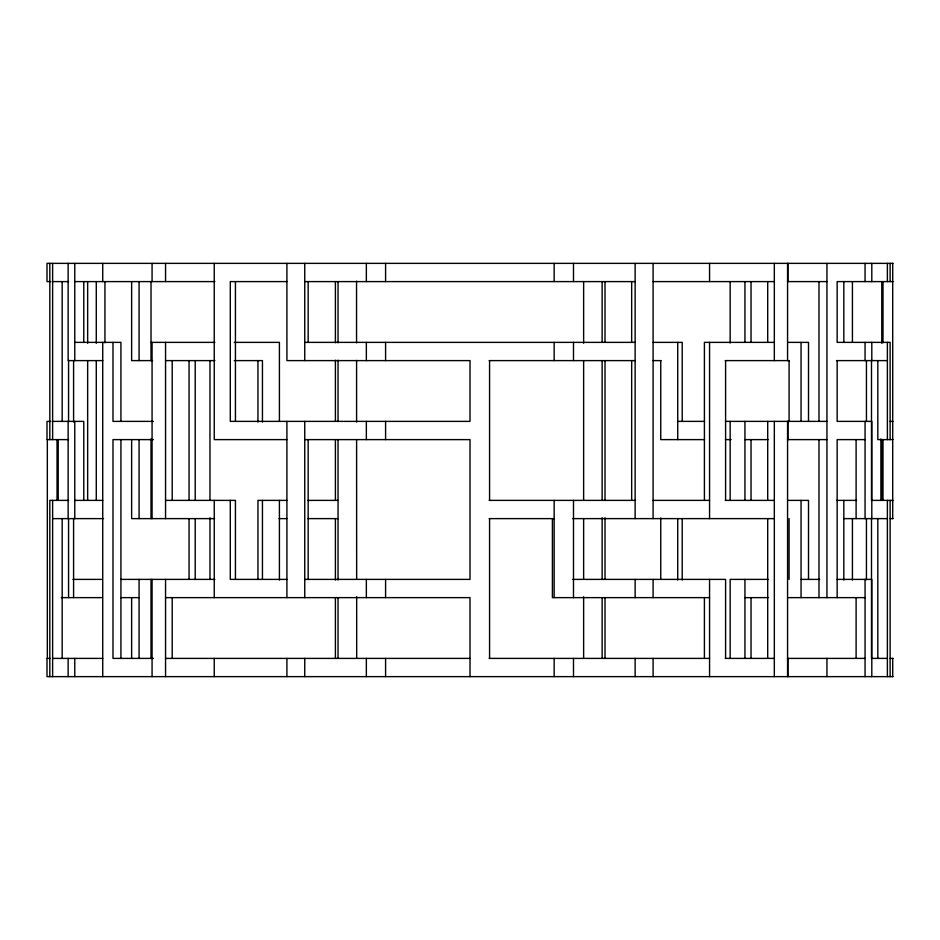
<?xml version="1.0" encoding="UTF-8"?>
<svg xmlns="http://www.w3.org/2000/svg" width="940" height="940" viewBox="0 0 940 940"><rect width="100%" height="100%" fill="white"/><g stroke="black" fill="none" stroke-linecap="round" stroke-linejoin="round"><path stroke-width="1.41" d="M893 263.365L47 263.365L47.012 281.601L50.819 281.601M52.628 281.601L68.561 281.601M74.777 281.601L214.884 281.601M286.912 281.601L230.3 281.601L230.3 421.379L470.012 421.379L470.012 360.607L286.912 360.607L286.912 263.365M304.748 281.601L635.135 281.601M653.089 281.601L774.325 281.601M787.52 281.601L826.942 281.601M893 281.601L837.152 281.601L837.152 342.372L890.121 342.372L890.121 439.615M74.777 342.372L120.931 342.372L120.931 421.379M151.023 342.372L214.884 342.372M234.26 342.372L279.415 342.372L279.415 421.379M304.748 342.372L635.135 342.372M653.089 342.372L682.217 342.372L682.217 421.379M774.325 342.372L704.413 342.372L704.413 500.386M787.92 342.372L808.506 342.372L808.506 421.379M102.73 360.607L68.138 360.607L68.138 263.365M152.55 360.607L131.635 360.607L131.635 281.601M165.558 360.607L214.884 360.607M234.26 360.607L262.448 360.607L262.448 422.06M489.176 360.607L635.135 360.607M653.089 360.607L661.02 360.607M725.234 360.607L789.377 360.607M836.53 360.607L887.384 360.607M50.819 421.379L47 421.379L47 439.615L68.561 439.615M52.628 421.379L83.766 421.379L83.766 500.386M153.42 421.379L112.988 421.379L112.988 342.372M677.728 421.379L704.553 421.379M725.457 421.379L826.942 421.379M889.933 421.379L893 421.379M153.42 439.615L112.988 439.615L112.988 658.4L153.42 658.4M286.912 439.615L214.25 439.615L214.25 263.365M304.748 439.615L470.012 439.615L470.012 579.393L304.748 579.393M704.553 439.615L660.75 439.615L660.75 360.607M725.457 439.615L731.097 439.615M744.938 439.615L768.215 439.615M787.52 439.615L826.942 439.615M865.059 439.615L837.152 439.615L837.152 597.629M893 439.615L877.819 439.615L877.819 360.607M68.561 500.386L49.82 500.386L49.82 676.636M74.777 500.386L102.73 500.386M165.558 500.386L235.435 500.386L235.435 579.393M286.888 500.386L257.948 500.386L257.948 579.393M307.85 500.386L338.048 500.386M489.176 500.386L635.135 500.386M653.1 500.386L709.559 500.386M725.234 500.386L774.325 500.386M787.92 500.386L808.506 500.386L808.506 579.393M836.53 500.386L856.563 500.386M893 500.386L871.498 500.386L871.498 359.926M52.628 518.621L103.541 518.621M214.543 518.621L131.635 518.621L131.635 439.615M279.004 518.621L286.888 518.621M307.85 518.621L338.048 518.621M489.176 518.621L554.154 518.621M572.566 518.621L774.325 518.621M843.826 518.621L887.384 518.621M890.11 518.621L893 518.621M72.885 579.393L101.426 579.393M120.673 579.393L214.884 579.393M286.912 579.393L230.3 579.393L230.3 500.386M572.566 579.393L725.598 579.393L725.598 658.4M768.215 579.393L730.157 579.393L730.157 658.4M801.056 579.393L819.704 579.393M837.152 579.393L871.803 579.393L871.803 676.636M61.276 597.629L101.426 597.629M120.673 597.629L139.073 597.629M165.558 597.629L470.012 597.629L470.012 676.636M709.559 597.629L552.403 597.629L552.403 518.621M744.938 597.629L768.215 597.629M787.92 597.629L865.059 597.629M50.102 658.4L47 658.4L47.012 676.636L893 676.636M52.628 658.4L102.73 658.4M165.558 658.4L470.012 658.4M489.176 658.4L709.559 658.4M725.234 658.4L774.325 658.4M787.52 658.4L865.059 658.4M887.384 658.4L871.498 658.4L871.498 518.621M890.11 658.4L893 658.4M356.542 281.189L356.565 342.818M356.577 360.42L356.601 422.06M356.601 439.662L356.66 579.075M356.671 596.677L356.695 658.317M892.706 263.365L892.706 518.621M892.706 658.4L892.706 676.636M890.121 263.365L890.121 281.601M890.121 500.386L890.121 676.636M887.384 263.365L887.384 281.601M887.384 342.372L887.384 439.615M887.384 500.386L887.384 676.636M882.989 281.601L882.989 342.759M882.989 439.615L882.989 500.386M881.779 281.601L881.779 343.276M881.779 440.179L881.779 500.386M880.898 438.933L880.898 500.386M877.819 518.621L877.819 658.4M871.803 263.365L871.803 281.601M871.803 342.372L871.803 360.607M871.803 518.621L871.803 421.379L837.152 421.379L837.152 360.607M866.445 360.607L866.445 421.379M866.445 518.621L866.445 579.769M865.059 263.365L865.059 281.601M865.059 342.372L865.059 360.607M865.059 421.379L865.059 518.621M865.059 579.393L865.059 676.636M856.105 439.615L856.105 518.621M856.105 597.629L856.105 658.4M852.427 281.601L852.427 342.372M852.427 518.621L852.427 580.074M843.826 281.601L843.826 342.372M843.826 500.386L843.826 580.074M826.942 263.365L826.942 597.629M826.942 658.4L826.942 676.636M818.987 281.601L818.987 421.379M818.987 439.615L818.987 597.629M801.056 342.372L801.056 421.379M801.056 500.386L801.056 597.629M789.083 360.607L789.083 421.379M789.083 518.621L789.083 579.393M787.932 263.365L787.932 281.601M787.932 421.379L787.932 439.615M787.932 658.4L787.932 676.636M787.567 263.365L787.567 360.607M787.567 421.379L787.567 676.636M774.325 263.365L774.325 360.607M774.325 421.379L774.325 676.636M767.71 281.601L767.71 342.372M767.71 421.379L767.71 500.386M767.71 518.621L767.71 658.4M751.036 281.601L751.036 342.372M751.036 439.615L751.036 500.386M751.036 597.629L751.036 658.4M744.938 281.601L744.938 342.372M744.938 421.379L744.938 500.386M744.938 579.393L744.938 658.4M730.157 281.601L730.157 343.053M730.157 421.379L730.157 500.386M725.598 360.607L725.598 500.386M709.559 263.365L709.559 281.601M709.559 342.372L709.559 518.621M709.559 579.393L709.559 676.636M704.413 597.629L704.413 658.4M682.217 518.621L682.217 580.074M677.728 342.372L677.728 439.615M677.728 518.621L677.728 580.074M660.75 517.94L660.75 579.393M653.1 263.365L653.1 518.621M653.1 579.393L653.1 597.629M653.1 658.4L653.1 676.636M635.135 263.365L635.135 518.621M635.135 579.393L635.135 597.629M635.135 658.4L635.135 676.636M631.668 281.601L631.668 342.372M631.668 360.607L631.668 500.386M605.008 281.601L605.008 342.372M605.008 360.607L605.008 500.103M605.008 517.717L605.008 579.393M605.008 597.629L605.008 658.4M602.141 281.601L602.141 342.372M602.141 360.607L602.141 500.103M602.141 517.717L602.141 579.393M602.141 597.629L602.141 658.4M583.634 281.671L583.634 343.229M583.634 360.807L583.634 500.045M583.634 519.103L583.634 579.193M583.634 596.771L583.634 658.329M573.494 263.365L573.494 281.601M573.494 342.372L573.494 360.607M573.494 500.386L573.494 597.629M573.494 658.4L573.494 676.636M554.154 263.365L554.154 281.601M554.154 342.372L554.154 360.607M554.154 500.386L554.154 597.629M554.154 658.4L554.154 676.636M489.564 360.607L489.564 500.386M489.564 518.621L489.564 658.4M385.588 263.365L385.588 281.601M385.588 342.372L385.588 360.607M385.588 421.379L385.588 439.615M385.588 579.393L385.588 597.629M385.588 658.4L385.588 676.636M366.353 263.365L366.353 281.601M366.353 342.372L366.353 360.607M366.353 421.379L366.353 439.615M366.353 579.393L366.353 597.629M366.353 658.4L366.353 676.636M338.048 281.601L338.048 342.759M338.048 360.231L338.048 421.379M338.048 439.615L338.048 580.074M338.048 597.629L338.048 658.4M335.404 281.601L335.404 342.759M335.404 360.231L335.404 421.379M335.404 439.615L335.404 500.386M335.404 518.621L335.404 580.074M335.404 597.629L335.404 658.4M308.167 281.601L308.167 342.372M308.167 439.615L308.167 579.393M304.748 263.365L304.748 360.607M304.748 421.379L304.748 597.629M304.748 658.4L304.748 676.636M286.912 421.379L286.912 597.629M286.912 658.4L286.912 676.636M279.415 500.386L279.415 580.074M262.448 500.386L262.448 579.393M257.948 360.607L257.948 422.06M235.435 281.601L235.435 421.379M214.25 500.386L214.25 597.629M214.25 658.4L214.25 676.636M209.972 360.607L209.972 500.103M209.972 517.717L209.972 579.393M195.214 360.607L195.214 500.386M195.214 518.621L195.214 579.393M189.058 360.607L189.058 500.386M189.058 518.621L189.058 579.393M172.208 360.607L172.208 500.386M172.208 597.629L172.208 658.4M165.558 263.365L165.558 281.601M165.558 342.372L165.558 518.621M165.558 579.393L165.558 676.636M152.069 263.365L152.069 281.601M152.069 342.372L152.069 518.621M152.069 579.393L152.069 676.636M151.023 281.601L151.023 360.607M151.023 438.933L151.023 518.621M151.023 579.393L151.023 658.4M139.073 281.601L139.073 360.607M139.073 439.615L139.073 518.621M139.073 579.393L139.073 658.4M131.635 597.629L131.635 658.4M120.931 439.615L120.931 658.4M104.939 281.601L104.939 342.759M102.73 263.365L102.73 281.601M102.73 342.372L102.73 676.636M96.279 281.601L96.279 343.276M96.279 360.889L96.279 500.386M87.655 281.601L87.655 343.276M87.655 360.889L87.655 500.386M83.766 281.601L83.766 342.372M74.777 263.365L74.777 360.607M74.777 421.379L74.777 518.621M74.777 658.4L74.777 676.636M73.59 360.607L73.59 422.06M73.59 518.621L73.59 597.629M68.561 360.231L68.561 421.379M68.561 518.621L68.561 597.629M68.138 421.379L68.138 518.621M68.138 658.4L68.138 676.636M62.169 281.601L62.169 421.379M62.169 518.621L62.169 658.4M58.221 439.615L58.221 500.386M57.035 439.615L57.035 499.822M52.628 263.365L52.628 439.615M52.628 500.386L52.628 676.636M49.82 263.365L49.82 439.615M47.329 439.615L47.329 658.4"/></g></svg>
